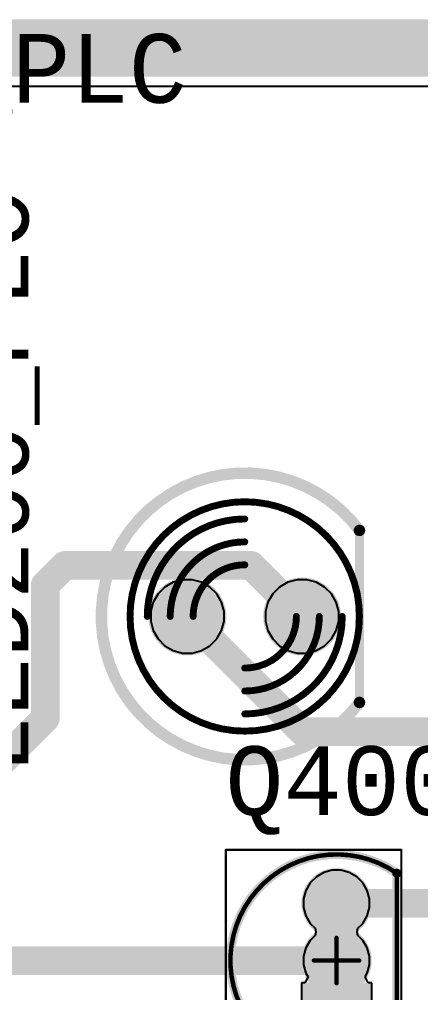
# Model space of a CAD drawing. Header units: inches. Extents: x -0.01 to 8.25, y -0.01 to 4.91.
# Drawn here: x 3.944 to 4.293, y 1.672 to 2.52 of the extents above; entities that cross this region are included whole.
import ezdxf

# ---------------------------------------------------------------- set-up
doc = ezdxf.new("R2010")
doc.units = ezdxf.units.IN
doc.header["$MEASUREMENT"] = 0
for name, color, linetype in [('Bottom Courtyard', 56, 'Continuous'), ('Bottom Layer', 5, 'Continuous'), ('Bottom Solder', 6, 'Continuous'), ('Multi-Layer', 9, 'Continuous'), ('Pad Holes', 156, 'Continuous'), ('Top Assembly', 56, 'Continuous'), ('Top Courtyard', 56, 'Continuous'), ('Top Layer', 1, 'Continuous'), ('Top Overlay', 2, 'Continuous'), ('Top Solder', 216, 'Continuous')]:
    doc.layers.add(name, color=color, linetype=linetype)
doc.styles.add('Consolas', font='', dxfattribs={"height": 0.2})
doc.styles.get('Consolas').set_extended_font_data('Consolas')

# ---------------------------------------------------------------- blocks, each defined once
blk = doc.blocks.new('ONSC_TO_92_3_29_11_7')
at = {"layer": 'Bottom Layer'}
blk.add_hatch(color=5, dxfattribs=at).paths.add_polyline_path([(-0.02933, -0.02067), (-0.07067, -0.02067), (-0.07067, 0.02067), (-0.02933, 0.02067)])
h = blk.add_hatch(color=5, dxfattribs=at)
edge = h.paths.add_edge_path()
edge.add_arc((0, 0), 0.02067, 0, 360)
h = blk.add_hatch(color=5, dxfattribs=at)
edge = h.paths.add_edge_path()
edge.add_arc((0.05, 0), 0.02067, 0, 360)
at = {"layer": 'Bottom Solder'}
blk.add_hatch(color=6, dxfattribs=at).paths.add_polyline_path([(-0.01933, -0.03067), (-0.08067, -0.03067), (-0.08067, 0.03067), (-0.01933, 0.03067)])
h = blk.add_hatch(color=6, dxfattribs=at)
edge = h.paths.add_edge_path()
edge.add_arc((0, 0), 0.03067, 0, 360)
h = blk.add_hatch(color=6, dxfattribs=at)
edge = h.paths.add_edge_path()
edge.add_arc((0.05, 0), 0.03067, 0, 360)
at = {"layer": 'Multi-Layer'}
blk.add_hatch(color=9, dxfattribs=at).paths.add_polyline_path([(-0.02933, -0.02067), (-0.07067, -0.02067), (-0.07067, 0.02067), (-0.02933, 0.02067)])
h = blk.add_hatch(color=9, dxfattribs=at)
edge = h.paths.add_edge_path()
edge.add_arc((0, 0), 0.02067, 0, 360)
h = blk.add_hatch(color=9, dxfattribs=at)
edge = h.paths.add_edge_path()
edge.add_arc((0.05, 0), 0.02067, 0, 360)
at = {"layer": 'Pad Holes'}
h = blk.add_hatch(color=7, dxfattribs=at)
edge = h.paths.add_edge_path()
edge.add_arc((-0.05, 0), 0.01575, 0, 360)
h = blk.add_hatch(color=7, dxfattribs=at)
edge = h.paths.add_edge_path()
edge.add_arc((0, 0), 0.01575, 0, 360)
h = blk.add_hatch(color=7, dxfattribs=at)
edge = h.paths.add_edge_path()
edge.add_arc((0.05, 0), 0.01575, 0, 360)
at = {"layer": 'Top Layer'}
blk.add_hatch(color=1, dxfattribs=at).paths.add_polyline_path([(-0.02933, -0.02067), (-0.07067, -0.02067), (-0.07067, 0.02067), (-0.02933, 0.02067)])
h = blk.add_hatch(color=1, dxfattribs=at)
edge = h.paths.add_edge_path()
edge.add_arc((0, 0), 0.02067, 0, 360)
h = blk.add_hatch(color=1, dxfattribs=at)
edge = h.paths.add_edge_path()
edge.add_arc((0.05, 0), 0.02067, 0, 360)
at = {"layer": 'Top Solder'}
blk.add_hatch(color=216, dxfattribs=at).paths.add_polyline_path([(-0.01933, -0.03067), (-0.08067, -0.03067), (-0.08067, 0.03067), (-0.01933, 0.03067)])
h = blk.add_hatch(color=216, dxfattribs=at)
edge = h.paths.add_edge_path()
edge.add_arc((0, 0), 0.03067, 0, 360)
h = blk.add_hatch(color=216, dxfattribs=at)
edge = h.paths.add_edge_path()
edge.add_arc((0.05, 0), 0.03067, 0, 360)
at = {"layer": 'Top Assembly'}
for points in [[(-0.07613, -0.05258, 0.00394, 0.00394, -1.905768), (0.07614, -0.05257, 0.00394, 0.00394, 0)], [(-0.07613, -0.05256, 0.00394, 0.00394, 0), (0.07613, -0.05256, 0.00394, 0.00394, 0)]]:
    blk.add_lwpolyline(points, format="xyseb", dxfattribs=at)
for points in [[(-0.07711, -0.05256, 0.00197, 0.00197, 1), (-0.07514, -0.05256, 0.00197, 0.00197, 1)], [(-0.07711, -0.05258, 0.00197, 0.00197, 1), (-0.07514, -0.05258, 0.00197, 0.00197, 1)], [(0.07514, -0.05256, 0.00197, 0.00197, 1), (0.07711, -0.05256, 0.00197, 0.00197, 1)], [(0.07515, -0.05257, 0.00197, 0.00197, 1), (0.07712, -0.05257, 0.00197, 0.00197, 1)]]:
    blk.add_lwpolyline(points, format="xyseb", close=True, dxfattribs=at)
at = {"layer": 'Top Courtyard'}
for points in [[(-0.09646, 0.09646, 0.00197, 0.00197, 0), (0.09646, 0.09646, 0.00197, 0.00197, 0)], [(-0.09646, 0.09646, 0.00197, 0.00197, 0), (-0.09646, -0.0565, 0.00197, 0.00197, 0)], [(0.09646, 0.09646, 0.00197, 0.00197, 0), (0.09646, -0.0565, 0.00197, 0.00197, 0)], [(0, 0.01969, 0.00394, 0.00394, 0), (0, -0.01969, 0.00394, 0.00394, 0)], [(-0.01969, 0, 0.00394, 0.00394, 0), (0.01969, 0, 0.00394, 0.00394, 0)], [(-0.09646, -0.0565, 0.00197, 0.00197, 0), (0.09646, -0.0565, 0.00197, 0.00197, 0)]]:
    blk.add_lwpolyline(points, format="xyseb", dxfattribs=at)
for points in [[(-0.09695, 0.09646, 0.000984, 0.000984, 1), (-0.09596, 0.09646, 0.000984, 0.000984, 1)], [(-0.09695, 0.09646, 0.000984, 0.000984, 1), (-0.09596, 0.09646, 0.000984, 0.000984, 1)], [(0.09596, 0.09646, 0.000984, 0.000984, 1), (0.09695, 0.09646, 0.000984, 0.000984, 1)], [(0.09596, 0.09646, 0.000984, 0.000984, 1), (0.09695, 0.09646, 0.000984, 0.000984, 1)], [(-0.00098, 0.01969, 0.00197, 0.00197, 1), (0.00098, 0.01969, 0.00197, 0.00197, 1)], [(-0.02067, 0, 0.00197, 0.00197, 1), (-0.0187, 0, 0.00197, 0.00197, 1)], [(0.0187, 0, 0.00197, 0.00197, 1), (0.02067, 0, 0.00197, 0.00197, 1)], [(-0.00098, -0.01969, 0.00197, 0.00197, 1), (0.00098, -0.01969, 0.00197, 0.00197, 1)], [(-0.09695, -0.0565, 0.000984, 0.000984, 1), (-0.09596, -0.0565, 0.000984, 0.000984, 1)], [(-0.09695, -0.0565, 0.000984, 0.000984, 1), (-0.09596, -0.0565, 0.000984, 0.000984, 1)], [(0.09596, -0.0565, 0.000984, 0.000984, 1), (0.09695, -0.0565, 0.000984, 0.000984, 1)], [(0.09596, -0.0565, 0.000984, 0.000984, 1), (0.09695, -0.0565, 0.000984, 0.000984, 1)]]:
    blk.add_lwpolyline(points, format="xyseb", close=True, dxfattribs=at)
at = {"layer": 'Top Overlay'}
for points in [[(-0.07613, -0.05258, 0.00787, 0.00787, -1.905768), (0.07614, -0.05257, 0.00787, 0.00787, 0)], [(-0.07613, -0.05256, 0.00787, 0.00787, 0), (0.07613, -0.05256, 0.00787, 0.00787, 0)]]:
    blk.add_lwpolyline(points, format="xyseb", dxfattribs=at)
for points in [[(-0.11122, 0, 0.00984, 0.00984, 1), (-0.12106, 0, 0.00984, 0.00984, 1)], [(-0.12352, 0, 0.00492, 0.00492, 1), (-0.1186, 0, 0.00492, 0.00492, 1)], [(-0.11368, 0, 0.00492, 0.00492, 1), (-0.10876, 0, 0.00492, 0.00492, 1)], [(-0.0781, -0.05256, 0.00394, 0.00394, 1), (-0.07416, -0.05256, 0.00394, 0.00394, 1)], [(-0.0781, -0.05258, 0.00394, 0.00394, 1), (-0.07416, -0.05258, 0.00394, 0.00394, 1)], [(0.07416, -0.05256, 0.00394, 0.00394, 1), (0.0781, -0.05256, 0.00394, 0.00394, 1)], [(0.07417, -0.05257, 0.00394, 0.00394, 1), (0.07811, -0.05257, 0.00394, 0.00394, 1)]]:
    blk.add_lwpolyline(points, format="xyseb", close=True, dxfattribs=at)
blk = doc.blocks.new('LED5MM_49')
at = {"layer": 'Bottom Layer'}
h = blk.add_hatch(color=5, dxfattribs=at)
edge = h.paths.add_edge_path()
edge.add_arc((-0.05, 0), 0.024, 0, 360)
h = blk.add_hatch(color=5, dxfattribs=at)
edge = h.paths.add_edge_path()
edge.add_arc((0.05, 0), 0.024, 0, 360)
at = {"layer": 'Bottom Solder'}
h = blk.add_hatch(color=6, dxfattribs=at)
edge = h.paths.add_edge_path()
edge.add_arc((-0.05, 0), 0.034, 0, 360)
h = blk.add_hatch(color=6, dxfattribs=at)
edge = h.paths.add_edge_path()
edge.add_arc((0.05, 0), 0.034, 0, 360)
at = {"layer": 'Multi-Layer'}
h = blk.add_hatch(color=9, dxfattribs=at)
edge = h.paths.add_edge_path()
edge.add_arc((-0.05, 0), 0.024, 0, 360)
h = blk.add_hatch(color=9, dxfattribs=at)
edge = h.paths.add_edge_path()
edge.add_arc((0.05, 0), 0.024, 0, 360)
at = {"layer": 'Pad Holes'}
h = blk.add_hatch(color=7, dxfattribs=at)
edge = h.paths.add_edge_path()
edge.add_arc((-0.05, 0), 0.016, 0, 360)
h = blk.add_hatch(color=7, dxfattribs=at)
edge = h.paths.add_edge_path()
edge.add_arc((0.05, 0), 0.016, 0, 360)
at = {"layer": 'Top Layer'}
h = blk.add_hatch(color=1, dxfattribs=at)
edge = h.paths.add_edge_path()
edge.add_arc((-0.05, 0), 0.024, 0, 360)
h = blk.add_hatch(color=1, dxfattribs=at)
edge = h.paths.add_edge_path()
edge.add_arc((0.05, 0), 0.024, 0, 360)
at = {"layer": 'Top Solder'}
h = blk.add_hatch(color=216, dxfattribs=at)
edge = h.paths.add_edge_path()
edge.add_arc((-0.05, 0), 0.034, 0, 360)
h = blk.add_hatch(color=216, dxfattribs=at)
edge = h.paths.add_edge_path()
edge.add_arc((0.05, 0), 0.034, 0, 360)
at = {"layer": 'Bottom Courtyard'}
for points in [[(-0.085, 0, 0.006, 0.006, -0.414214), (0, 0.085, 0.006, 0.006, 0)], [(-0.065, 0, 0.006, 0.006, -0.414214), (0, 0.065, 0.006, 0.006, 0)], [(-0.045, 0, 0.006, 0.006, -0.414214), (0, 0.045, 0.006, 0.006, 0)], [(0.045, 0, 0.006, 0.006, -0.414214), (0, -0.045, 0.006, 0.006, 0)], [(0.065, 0, 0.006, 0.006, -0.414214), (0, -0.065, 0.006, 0.006, 0)], [(0.085, 0, 0.006, 0.006, -0.414214), (0, -0.085, 0.006, 0.006, 0)]]:
    blk.add_lwpolyline(points, format="xyseb", dxfattribs=at)
for points in [[(-0.0015, 0.085, 0.003, 0.003, 1), (0.0015, 0.085, 0.003, 0.003, 1)], [(-0.0015, 0.065, 0.003, 0.003, 1), (0.0015, 0.065, 0.003, 0.003, 1)], [(-0.0015, 0.045, 0.003, 0.003, 1), (0.0015, 0.045, 0.003, 0.003, 1)], [(-0.0865, 0, 0.003, 0.003, 1), (-0.0835, 0, 0.003, 0.003, 1)], [(-0.0665, 0, 0.003, 0.003, 1), (-0.0635, 0, 0.003, 0.003, 1)], [(-0.0465, 0, 0.003, 0.003, 1), (-0.0435, 0, 0.003, 0.003, 1)], [(0.0435, 0, 0.003, 0.003, 1), (0.0465, 0, 0.003, 0.003, 1)], [(0.0635, 0, 0.003, 0.003, 1), (0.0665, 0, 0.003, 0.003, 1)], [(0.0835, 0, 0.003, 0.003, 1), (0.0865, 0, 0.003, 0.003, 1)], [(-0.0015, -0.045, 0.003, 0.003, 1), (0.0015, -0.045, 0.003, 0.003, 1)], [(-0.0015, -0.065, 0.003, 0.003, 1), (0.0015, -0.065, 0.003, 0.003, 1)], [(-0.0015, -0.085, 0.003, 0.003, 1), (0.0015, -0.085, 0.003, 0.003, 1)]]:
    blk.add_lwpolyline(points, format="xyseb", close=True, dxfattribs=at)
at = {"layer": 'Top Overlay'}
for points in [[(0.1, -0.075, 0.01, 0.01, -3), (0.1, 0.075, 0.01, 0.01, 0)], [(0.1, -0.075, 0.008, 0.008, 0), (0.1, 0.075, 0.008, 0.008, 0)]]:
    blk.add_lwpolyline(points, format="xyseb", dxfattribs=at)
for points in [[(0.1, 0, 0.006, 0.006, 1), (-0.1, 0, 0.006, 0.006, 1)], [(0.0975, 0.075, 0.005, 0.005, 1), (0.1025, 0.075, 0.005, 0.005, 1)], [(0.098, 0.075, 0.004, 0.004, 1), (0.102, 0.075, 0.004, 0.004, 1)], [(-0.1015, 0, 0.003, 0.003, 1), (-0.0985, 0, 0.003, 0.003, 1)], [(0.0985, 0, 0.003, 0.003, 1), (0.1015, 0, 0.003, 0.003, 1)], [(0.0975, -0.075, 0.005, 0.005, 1), (0.1025, -0.075, 0.005, 0.005, 1)], [(0.098, -0.075, 0.004, 0.004, 1), (0.102, -0.075, 0.004, 0.004, 1)]]:
    blk.add_lwpolyline(points, format="xyseb", close=True, dxfattribs=at)

msp = doc.modelspace()

# ---------------------------------------------------------------- linework, layer by layer
at = {"layer": 'Bottom Layer'}
for p, q in [((3.36955, 2.4622), (4.81586, 2.4622)), ((4.07765, 2.02982), (4.07035, 2.02561)), ((4.08579, 2.032), (4.07765, 2.02982)), ((4.09421, 2.032), (4.08579, 2.032)), ((4.10235, 2.02982), (4.09421, 2.032)), ((4.10965, 2.02561), (4.10235, 2.02982)), ((4.17765, 2.02982), (4.17035, 2.02561)), ((4.18579, 2.032), (4.17765, 2.02982)), ((4.19421, 2.032), (4.18579, 2.032)), ((4.20235, 2.02982), (4.19421, 2.032)), ((4.20965, 2.02561), (4.20235, 2.02982)), ((4.06439, 2.01965), (4.06018, 2.01235)), ((4.07035, 2.02561), (4.06439, 2.01965)), ((4.11561, 2.01965), (4.10965, 2.02561)), ((4.11982, 2.01235), (4.11561, 2.01965)), ((4.16439, 2.01965), (4.16018, 2.01235)), ((4.17035, 2.02561), (4.16439, 2.01965)), ((4.21561, 2.01965), (4.20965, 2.02561)), ((4.21982, 2.01235), (4.21561, 2.01965)), ((4.06018, 2.01235), (4.058, 2.00421)), ((4.122, 2.00421), (4.11982, 2.01235)), ((4.16018, 2.01235), (4.158, 2.00421)), ((4.222, 2.00421), (4.21982, 2.01235)), ((4.058, 2.00421), (4.058, 1.99579)), ((4.122, 1.99579), (4.122, 2.00421)), ((4.158, 2.00421), (4.158, 1.99579)), ((4.222, 1.99579), (4.222, 2.00421)), ((4.058, 1.99579), (4.06018, 1.98765)), ((4.11982, 1.98765), (4.122, 1.99579)), ((4.158, 1.99579), (4.16018, 1.98765)), ((4.21982, 1.98765), (4.222, 1.99579)), ((4.06018, 1.98765), (4.06439, 1.98035)), ((4.11561, 1.98035), (4.11982, 1.98765)), ((4.16018, 1.98765), (4.16439, 1.98035)), ((4.21561, 1.98035), (4.21982, 1.98765)), ((4.06439, 1.98035), (4.07035, 1.97439)), ((4.10965, 1.97439), (4.11561, 1.98035)), ((4.16439, 1.98035), (4.17035, 1.97439)), ((4.20965, 1.97439), (4.21561, 1.98035)), ((4.07035, 1.97439), (4.07765, 1.97018)), ((4.07765, 1.97018), (4.08579, 1.968)), ((4.09421, 1.968), (4.10235, 1.97018)), ((4.10235, 1.97018), (4.10965, 1.97439)), ((4.17035, 1.97439), (4.17765, 1.97018)), ((4.17765, 1.97018), (4.18579, 1.968)), ((4.19421, 1.968), (4.20235, 1.97018)), ((4.20235, 1.97018), (4.20965, 1.97439)), ((4.08579, 1.968), (4.09421, 1.968)), ((4.18579, 1.968), (4.19421, 1.968)), ((4.20893, 1.77672), (4.2024, 1.77294)), ((4.21623, 1.77867), (4.20893, 1.77672)), ((4.22377, 1.77867), (4.21623, 1.77867)), ((4.23107, 1.77672), (4.22377, 1.77867)), ((4.2376, 1.77294), (4.23107, 1.77672)), ((4.19706, 1.7676), (4.19328, 1.76107)), ((4.2024, 1.77294), (4.19706, 1.7676)), ((4.24294, 1.7676), (4.2376, 1.77294)), ((4.24672, 1.76107), (4.24294, 1.7676)), ((4.19328, 1.76107), (4.19133, 1.75377)), ((4.24867, 1.75377), (4.24672, 1.76107)), ((4.19133, 1.75377), (4.19133, 1.74623)), ((4.24867, 1.74623), (4.24867, 1.75377)), ((4.19133, 1.74623), (4.19328, 1.73893)), ((4.24672, 1.73893), (4.24867, 1.74623)), ((4.19328, 1.73893), (4.19706, 1.7324)), ((4.19706, 1.7324), (4.20135, 1.72811)), ((4.23865, 1.72811), (4.24294, 1.7324)), ((4.24294, 1.7324), (4.24672, 1.73893)), ((4.20135, 1.72811), (4.20198, 1.725)), ((4.20198, 1.725), (4.20135, 1.72189)), ((4.23802, 1.725), (4.23865, 1.72811)), ((4.23865, 1.72189), (4.23802, 1.725)), ((4.19706, 1.7176), (4.19328, 1.71107)), ((4.20135, 1.72189), (4.19706, 1.7176)), ((4.24294, 1.7176), (4.23865, 1.72189)), ((4.24672, 1.71107), (4.24294, 1.7176)), ((4.19328, 1.71107), (4.19133, 1.70377)), ((4.24867, 1.70377), (4.24672, 1.71107)), ((4.19133, 1.70377), (4.19133, 1.69623)), ((4.24867, 1.69623), (4.24867, 1.70377)), ((4.19133, 1.69623), (4.19328, 1.68893)), ((4.19328, 1.68893), (4.19517, 1.68567)), ((4.24483, 1.68567), (4.24672, 1.68893)), ((4.24672, 1.68893), (4.24867, 1.69623)), ((4.19228, 1.68067), (4.18933, 1.68067)), ((4.18933, 1.68067), (4.18933, 1.655)), ((4.19517, 1.68567), (4.19228, 1.68067)), ((4.24772, 1.68067), (4.24483, 1.68567)), ((4.25067, 1.68067), (4.24772, 1.68067)), ((4.25067, 1.655), (4.25067, 1.68067))]:
    msp.add_line(p, q, dxfattribs=at)
msp.add_lwpolyline([(3.28266, 2.49548, 0.05, 0.05, 0), (4.82964, 2.49548, 0.05, 0.05, 0)], format="xyseb", dxfattribs=at)
at = {"layer": 'Top Layer'}
for points in [[(3.96603, 2.02728, 0.025, 0.025, 0), (3.98325, 2.0445, 0.025, 0.025, 0)], [(3.98325, 2.0445, 0.025, 0.025, 0), (4.1455, 2.0445, 0.025, 0.025, 0)], [(4.1455, 2.0445, 0.025, 0.025, 0), (4.19, 2, 0.025, 0.025, 0)], [(3.96603, 1.91104, 0.025, 0.025, 0), (3.96603, 2.02728, 0.025, 0.025, 0)], [(4.09, 2, 0.025, 0.025, 0), (4.19039, 1.89961, 0.025, 0.025, 0)], [(3.81499, 1.76, 0.025, 0.025, 0), (3.96603, 1.91104, 0.025, 0.025, 0)], [(4.19039, 1.89961, 0.025, 0.025, 0), (4.54, 1.89961, 0.025, 0.025, 0)], [(4.22, 1.75, 0.025, 0.025, 0), (4.39039, 1.75, 0.025, 0.025, 0)], [(3.43, 1.7, 0.025, 0.025, 0), (4.22, 1.7, 0.025, 0.025, 0)]]:
    msp.add_lwpolyline(points, format="xyseb", dxfattribs=at)
for points in [[(3.977, 2.0445, 0.0125, 0.0125, 1), (3.9895, 2.0445, 0.0125, 0.0125, 1)], [(3.977, 2.0445, 0.0125, 0.0125, 1), (3.9895, 2.0445, 0.0125, 0.0125, 1)], [(4.13925, 2.0445, 0.0125, 0.0125, 1), (4.15175, 2.0445, 0.0125, 0.0125, 1)], [(4.13925, 2.0445, 0.0125, 0.0125, 1), (4.15175, 2.0445, 0.0125, 0.0125, 1)], [(3.95978, 2.02728, 0.0125, 0.0125, 1), (3.97228, 2.02728, 0.0125, 0.0125, 1)], [(3.95978, 2.02728, 0.0125, 0.0125, 1), (3.97228, 2.02728, 0.0125, 0.0125, 1)], [(4.08375, 2, 0.0125, 0.0125, 1), (4.09625, 2, 0.0125, 0.0125, 1)], [(4.18375, 2, 0.0125, 0.0125, 1), (4.19625, 2, 0.0125, 0.0125, 1)], [(3.95978, 1.91104, 0.0125, 0.0125, 1), (3.97228, 1.91104, 0.0125, 0.0125, 1)], [(3.95978, 1.91104, 0.0125, 0.0125, 1), (3.97228, 1.91104, 0.0125, 0.0125, 1)], [(4.18414, 1.89961, 0.0125, 0.0125, 1), (4.19664, 1.89961, 0.0125, 0.0125, 1)], [(4.18414, 1.89961, 0.0125, 0.0125, 1), (4.19664, 1.89961, 0.0125, 0.0125, 1)], [(4.21375, 1.75, 0.0125, 0.0125, 1), (4.22625, 1.75, 0.0125, 0.0125, 1)], [(4.21375, 1.7, 0.0125, 0.0125, 1), (4.22625, 1.7, 0.0125, 0.0125, 1)]]:
    msp.add_lwpolyline(points, format="xyseb", close=True, dxfattribs=at)

# ---------------------------------------------------------------- block references
msp.add_blockref('LED5MM_49', (4.14, 2))
at = {"rotation": 90}
msp.add_blockref('ONSC_TO_92_3_29_11_7', (4.22, 1.7), dxfattribs=at)

# ---------------------------------------------------------------- texts
at = {"layer": 'Top Overlay', "style": 'Consolas'}
for s, p in [('Q200_PLC', (3.683, 2.4478)), ('Q400', (4.123, 1.8268))]:
    msp.add_text(s, height=0.06, dxfattribs=at).set_placement(p)
msp.add_text('LED200_PLC', height=0.06, rotation=90, dxfattribs=at).set_placement((3.95145, 1.86216))

doc.saveas('drawing.dxf')
